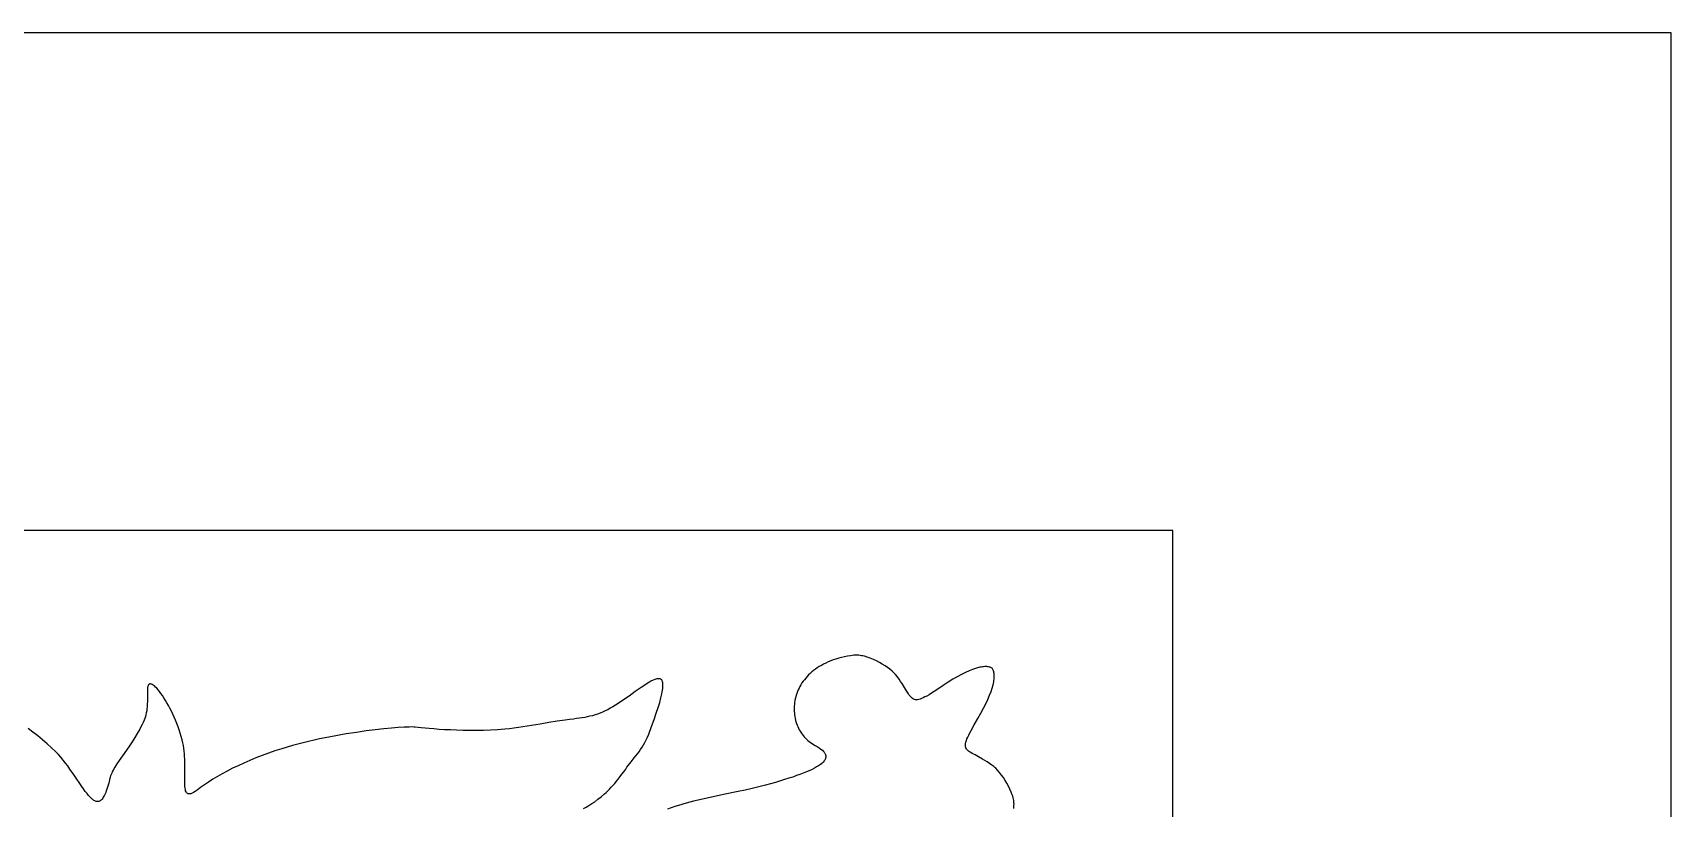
# Model space of a CAD drawing. Extents: x -592 to 638, y 287 to 852.
# Drawn here: x 506.6 to 638.1, y 789.8 to 852.1 of the extents above; entities that cross this region are included whole.
import ezdxf

# ---------------------------------------------------------------- set-up
doc = ezdxf.new("R2010")
doc.units = 0
doc.layers.add('COUCHE_1', color=18, linetype='CONTINUOUS')
doc.layers.add('LAYER_1', color=174, linetype='CONTINUOUS')

msp = doc.modelspace()

# ---------------------------------------------------------------- linework, layer by layer
at = {"layer": 'COUCHE_1'}
msp.add_lwpolyline([(-591.86, 287.13), (638.14, 287.13), (638.14, 852.13), (-591.86, 852.13)], close=True, dxfattribs=at)
at = {"layer": 'LAYER_1'}
msp.add_lwpolyline([(-551.86, 812.13), (-551.86, 327.13), (598.14, 327.13), (598.14, 812.13)], close=True, dxfattribs=at)
for points in [[(585.35, 789.79), (585.37, 790.05), (585.38, 790.14), (585.37, 790.24), (585.36, 790.34), (585.35, 790.44), (585.33, 790.55), (585.3, 790.66), (585.27, 790.78), (585.23, 790.89), (585.15, 791.12), (585.05, 791.36), (584.93, 791.6), (584.81, 791.83), (584.67, 792.06), (584.53, 792.28), (584.37, 792.49), (584.22, 792.69), (584.06, 792.87), (583.91, 793.03), (583.83, 793.1), (583.76, 793.17), (583.68, 793.23), (583.61, 793.29), (583.4, 793.42), (583.21, 793.55), (583.03, 793.66), (582.85, 793.77), (582.53, 793.94), (582.25, 794.1), (582.01, 794.23), (581.91, 794.29), (581.81, 794.35), (581.73, 794.41), (581.66, 794.47), (581.6, 794.54), (581.55, 794.6), (581.51, 794.67), (581.49, 794.75), (581.47, 794.83), (581.47, 794.93), (581.48, 795.03), (581.51, 795.14), (581.55, 795.26), (581.6, 795.39), (581.66, 795.54), (581.74, 795.7), (581.83, 795.88), (581.93, 796.07), (582.18, 796.52), (582.48, 797.04), (582.72, 797.46), (582.93, 797.85), (583.12, 798.22), (583.28, 798.57), (583.42, 798.9), (583.53, 799.2), (583.62, 799.48), (583.7, 799.74), (583.75, 799.98), (583.77, 800.09), (583.78, 800.19), (583.79, 800.29), (583.79, 800.39), (583.79, 800.48), (583.79, 800.57), (583.78, 800.65), (583.77, 800.72), (583.76, 800.79), (583.74, 800.86), (583.71, 800.92), (583.69, 800.97), (583.66, 801.02), (583.63, 801.07), (583.63, 801.07), (583.63, 801.07), (583.62, 801.07), (583.62, 801.07), (583.58, 801.1), (583.52, 801.12), (583.47, 801.15), (583.41, 801.17), (583.34, 801.18), (583.27, 801.19), (583.19, 801.2), (583.11, 801.2), (583.03, 801.2), (582.94, 801.19), (582.84, 801.18), (582.74, 801.17), (582.64, 801.15), (582.53, 801.12), (582.29, 801.05), (582.04, 800.97), (581.77, 800.86), (581.47, 800.72), (581.16, 800.57), (580.82, 800.38), (580.46, 800.18), (580.08, 799.94), (579.68, 799.68), (579.18, 799.34), (578.75, 799.06), (578.56, 798.94), (578.39, 798.84), (578.23, 798.76), (578.09, 798.68), (577.96, 798.63), (577.84, 798.58), (577.73, 798.55), (577.63, 798.53), (577.54, 798.53), (577.46, 798.54), (577.38, 798.56), (577.3, 798.59), (577.23, 798.63), (577.17, 798.69), (577.1, 798.76), (577.04, 798.83), (576.97, 798.92), (576.9, 799.02), (576.75, 799.26), (576.59, 799.53), (576.39, 799.84), (576.27, 800), (576.15, 800.18), (576.01, 800.37), (575.86, 800.56), (575.8, 800.63), (575.74, 800.7), (575.66, 800.77), (575.59, 800.84), (575.41, 800.99), (575.22, 801.13), (575.02, 801.27), (574.8, 801.41), (574.57, 801.54), (574.33, 801.66), (574.09, 801.78), (573.84, 801.88), (573.6, 801.96), (573.36, 802.03), (573.25, 802.06), (573.13, 802.08), (573.02, 802.1), (572.91, 802.12), (572.81, 802.13), (572.71, 802.13), (572.61, 802.13), (572.51, 802.12), (572.26, 802.08), (572, 802.04), (571.76, 801.99), (571.53, 801.93), (571.3, 801.87), (571.08, 801.81), (570.86, 801.74), (570.66, 801.66), (570.46, 801.58), (570.27, 801.49), (570.09, 801.4), (569.91, 801.3), (569.74, 801.21), (569.58, 801.1), (569.43, 800.99), (569.28, 800.88), (569.14, 800.77), (569.01, 800.65), (568.88, 800.53), (568.76, 800.41), (568.65, 800.28), (568.55, 800.15), (568.45, 800.02), (568.35, 799.89), (568.27, 799.75), (568.19, 799.61), (568.12, 799.47), (568.05, 799.33), (567.99, 799.19), (567.94, 799.05), (567.89, 798.9), (567.85, 798.76), (567.81, 798.61), (567.78, 798.47), (567.76, 798.32), (567.74, 798.18), (567.73, 798.03), (567.72, 797.89), (567.72, 797.74), (567.73, 797.6), (567.74, 797.46), (567.75, 797.32), (567.78, 797.18), (567.8, 797.04), (567.84, 796.9), (567.87, 796.77), (567.92, 796.63), (567.97, 796.5), (568.02, 796.38), (568.08, 796.25), (568.14, 796.13), (568.21, 796.01), (568.28, 795.89), (568.36, 795.78), (568.45, 795.67), (568.53, 795.56), (568.63, 795.46), (568.72, 795.36), (568.83, 795.27), (568.93, 795.18), (569.04, 795.1), (569.16, 795.02), (569.28, 794.94), (569.4, 794.87), (569.58, 794.77), (569.74, 794.67), (569.87, 794.58), (569.99, 794.48), (570.09, 794.38), (570.13, 794.33), (570.16, 794.28), (570.19, 794.24), (570.22, 794.19), (570.24, 794.14), (570.25, 794.09), (570.26, 794.05), (570.27, 794), (570.27, 793.95), (570.26, 793.9), (570.25, 793.86), (570.24, 793.81), (570.22, 793.76), (570.19, 793.71), (570.16, 793.67), (570.13, 793.62), (570.05, 793.52), (569.95, 793.43), (569.83, 793.33), (569.69, 793.23), (569.53, 793.14), (569.35, 793.04), (569.16, 792.94), (568.94, 792.84), (568.71, 792.74), (568.46, 792.64), (568.19, 792.54), (567.91, 792.44), (567.61, 792.33), (567.29, 792.23), (566.95, 792.12), (566.22, 791.9), (565.43, 791.68), (564.9, 791.54), (564.36, 791.41), (563.8, 791.28), (563.23, 791.16), (562.06, 790.92), (561.46, 790.79), (560.86, 790.66), (560.26, 790.52), (559.65, 790.38), (559.05, 790.22), (558.44, 790.05), (558.14, 789.96), (557.85, 789.86), (557.55, 789.76)], [(550.81, 789.81), (551.03, 789.92), (551.25, 790.05), (551.48, 790.19), (551.72, 790.35), (551.97, 790.54), (552.22, 790.74), (552.49, 790.97), (552.62, 791.09), (552.76, 791.22), (552.89, 791.36), (553.03, 791.51), (553.17, 791.66), (553.32, 791.82), (553.46, 791.99), (553.6, 792.17), (553.75, 792.36), (553.9, 792.55), (554.05, 792.76), (554.2, 792.97), (554.3, 793.12), (554.41, 793.26), (554.65, 793.56), (554.89, 793.87), (555.14, 794.19), (555.27, 794.36), (555.39, 794.54), (555.51, 794.72), (555.63, 794.91), (555.74, 795.11), (555.85, 795.32), (555.95, 795.54), (556.05, 795.77), (556.28, 796.39), (556.48, 796.95), (556.66, 797.46), (556.81, 797.92), (556.93, 798.33), (557.03, 798.7), (557.11, 799.02), (557.13, 799.17), (557.16, 799.3), (557.17, 799.43), (557.19, 799.54), (557.19, 799.65), (557.19, 799.74), (557.19, 799.83), (557.18, 799.9), (557.16, 799.97), (557.14, 800.03), (557.12, 800.08), (557.09, 800.13), (557.05, 800.16), (557.02, 800.19), (556.97, 800.21), (556.93, 800.23), (556.87, 800.23), (556.82, 800.23), (556.76, 800.23), (556.69, 800.21), (556.62, 800.2), (556.55, 800.17), (556.4, 800.11), (556.23, 800.02), (556.05, 799.92), (555.85, 799.8), (555.65, 799.67), (555.43, 799.52), (554.96, 799.2), (554.47, 798.84), (553.94, 798.48), (553.67, 798.3), (553.39, 798.11), (553.18, 797.98), (552.96, 797.86), (552.76, 797.74), (552.55, 797.64), (552.35, 797.55), (552.15, 797.47), (551.94, 797.39), (551.74, 797.32), (551.54, 797.26), (551.33, 797.21), (551.12, 797.16), (550.91, 797.12), (550.7, 797.08), (550.48, 797.05), (550.25, 797.02), (550.01, 796.99), (549.69, 796.96), (549.35, 796.91), (548.69, 796.81), (548.02, 796.7), (547.34, 796.58), (546.65, 796.46), (545.95, 796.35), (545.59, 796.3), (545.23, 796.25), (544.87, 796.21), (544.5, 796.17), (543.92, 796.13), (543.35, 796.1), (542.78, 796.08), (542.22, 796.07), (541.67, 796.07), (541.14, 796.07), (540.62, 796.09), (540.13, 796.11), (539.66, 796.13), (539.22, 796.16), (538.8, 796.19), (538.42, 796.22), (537.77, 796.28), (537.29, 796.34), (537.21, 796.34), (537.1, 796.35), (536.81, 796.34), (536.42, 796.33), (535.94, 796.3), (535.39, 796.26), (534.77, 796.2), (534.09, 796.12), (533.36, 796.03), (532.58, 795.92), (531.76, 795.79), (531.34, 795.72), (530.92, 795.64), (530.49, 795.56), (530.06, 795.48), (529.62, 795.39), (529.18, 795.29), (528.74, 795.19), (528.31, 795.08), (527.87, 794.97), (527.44, 794.85), (527.01, 794.73), (526.58, 794.6), (526.04, 794.43), (525.51, 794.25), (525, 794.06), (524.5, 793.86), (524.01, 793.66), (523.54, 793.45), (523.08, 793.24), (522.64, 793.03), (522.21, 792.81), (521.8, 792.59), (521.42, 792.37), (521.05, 792.15), (520.7, 791.93), (520.37, 791.71), (520.07, 791.49), (519.79, 791.28), (519.64, 791.18), (519.51, 791.09), (519.4, 791.03), (519.29, 790.99), (519.25, 790.98), (519.2, 790.97), (519.16, 790.97), (519.12, 790.97), (519.09, 790.97), (519.05, 790.99), (519.02, 791), (518.99, 791.02), (518.97, 791.05), (518.95, 791.07), (518.92, 791.11), (518.9, 791.14), (518.87, 791.23), (518.85, 791.33), (518.83, 791.44), (518.81, 791.56), (518.8, 791.7), (518.8, 791.85), (518.8, 792.18), (518.8, 792.54), (518.81, 792.93), (518.81, 793.34), (518.8, 793.77), (518.79, 793.99), (518.78, 794.2), (518.75, 794.42), (518.73, 794.64), (518.69, 794.86), (518.65, 795.07), (518.59, 795.33), (518.52, 795.59), (518.44, 795.85), (518.35, 796.11), (518.26, 796.37), (518.16, 796.63), (518.06, 796.89), (517.95, 797.14), (517.84, 797.38), (517.73, 797.62), (517.61, 797.85), (517.49, 798.08), (517.37, 798.29), (517.25, 798.49), (517.13, 798.69), (517.01, 798.87), (516.89, 799.04), (516.78, 799.19), (516.67, 799.33), (516.56, 799.46), (516.46, 799.56), (516.36, 799.65), (516.26, 799.72), (516.18, 799.77), (516.14, 799.79), (516.1, 799.8), (516.06, 799.81), (516.03, 799.81), (516, 799.81), (515.97, 799.8), (515.94, 799.78), (515.91, 799.76), (515.89, 799.73), (515.87, 799.7), (515.85, 799.66), (515.84, 799.61), (515.82, 799.55), (515.82, 799.49), (515.81, 799.35), (515.8, 798.78), (515.8, 798.46), (515.79, 798.14), (515.78, 797.98), (515.76, 797.82), (515.74, 797.66), (515.71, 797.5), (515.68, 797.34), (515.64, 797.19), (515.59, 797.04), (515.53, 796.9), (515.45, 796.72), (515.37, 796.54), (515.28, 796.36), (515.19, 796.18), (514.99, 795.84), (514.78, 795.5), (514.57, 795.16), (514.36, 794.84), (513.93, 794.22), (513.53, 793.65), (513.35, 793.38), (513.19, 793.12), (513.05, 792.87), (512.98, 792.76), (512.93, 792.64), (512.88, 792.53), (512.84, 792.43), (512.8, 792.33), (512.78, 792.23), (512.69, 791.85), (512.6, 791.51), (512.55, 791.36), (512.5, 791.23), (512.46, 791.1), (512.41, 790.98), (512.36, 790.88), (512.31, 790.78), (512.26, 790.7), (512.21, 790.63), (512.16, 790.56), (512.11, 790.51), (512.06, 790.46), (512.01, 790.42), (511.96, 790.39), (511.9, 790.37), (511.85, 790.36), (511.79, 790.36), (511.74, 790.36), (511.68, 790.37), (511.62, 790.39), (511.57, 790.42), (511.51, 790.45), (511.45, 790.49), (511.39, 790.54), (511.33, 790.59), (511.2, 790.71), (511.08, 790.85), (510.95, 791.01), (510.81, 791.18), (510.67, 791.37), (510.53, 791.58), (509.91, 792.49), (509.58, 792.97), (509.4, 793.22), (509.22, 793.45), (509.04, 793.69), (508.85, 793.92), (508.65, 794.14), (508.45, 794.35), (508.1, 794.68), (507.74, 795.01), (507.37, 795.33), (506.99, 795.64), (506.61, 795.94), (506.22, 796.22)]]:
    msp.add_lwpolyline(points, dxfattribs=at)

doc.saveas('drawing.dxf')
